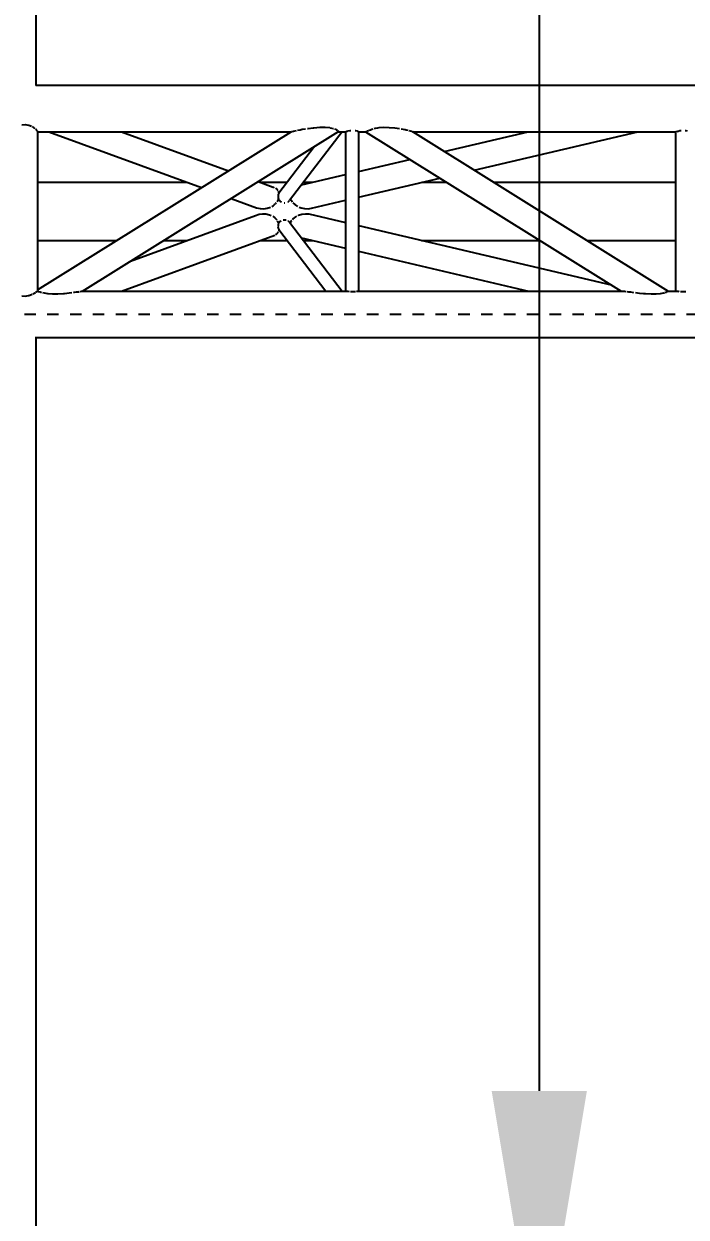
# Model space of a CAD drawing. Header units: millimetres. Extents: x 149919 to 150445, y 136651 to 136866.
# Drawn here: x 150393.57 to 150399.37, y 136782.57 to 136793.02 of the extents above; entities that cross this region are included whole.
import ezdxf

# ---------------------------------------------------------------- set-up
doc = ezdxf.new("R2010")
doc.units = ezdxf.units.MM
doc.header["$LTSCALE"] = 0.25
doc.linetypes.add('CENTER', pattern=[50.8, 31.75, -6.35, 6.35, -6.35])
doc.linetypes.add('XKITLINE00', pattern=[0])
doc.styles.add('ROMANS', font='romans.shx')
doc.dimstyles.new('MD300', dxfattribs={"dimtxt": 2.5, "dimasz": 2.5, "dimexe": 1, "dimexo": 1, "dimgap": 0.5, "dimtad": 1, "dimdec": 1, "dimlfac": 50, "dimrnd": 0.5, "dimdsep": 46, "dimtxsty": 'ROMANS', "dimcen": 1, "dimclrd": 146, "dimclre": 146, "dimclrt": 30, "dimadec": 1, "dimazin": 2, "dimtfac": 1, "dimtdec": 1, "dimtmove": 0, "dimatfit": 1, "dimfxl": 1, "dimtolj": 1, "dimtzin": 0, "dimlwd": -1, "dimlwe": -1, "dimarcsym": 0})

# ---------------------------------------------------------------- blocks, each defined once
blk = doc.blocks.new('çatıı')
at = {"color": 8, "linetype": 'XKITLINE00'}
for p, q in [((25185.8, 15630.6), (25185.8, 14210.5)), ((25185.8, 14210.6), (26261.4, 14210.6)), ((25173.6, 14176), (25176.6, 14176.2)), ((25176.6, 14176.2), (25179.5, 14175.7)), ((25179.5, 14175.7), (25179.7, 14175.7)), ((25179.7, 14175.7), (25182, 14174.9)), ((25182.6, 14174.5), (25184.3, 14173.5)), ((25184.3, 14173.5), (25184.4, 14173.4)), ((25184.4, 14173.4), (25185.1, 14172.8)), ((25185.5, 14172.5), (25185.9, 14172.3)), ((25185.9, 14172.3), (25186.3, 14171.7)), ((25186.3, 14171.7), (25186.8, 14171.3)), ((25186.9, 14171.1), (25187.1, 14170.5)), ((25187.1, 14170.5), (25187.3, 14170.4)), ((25187.3, 14170.4), (25187.3, 14031.3)), ((25409.9, 14170.2), (25410.3, 14170.3)), ((25410.7, 14170.3), (25411.6, 14170.5)), ((25411.6, 14170.5), (25411.7, 14170.5)), ((25411.7, 14170.5), (25414.2, 14171.1)), ((25415, 14171.3), (25417.5, 14171.7)), ((25417.5, 14171.7), (25419.3, 14172.1)), ((25419.3, 14172.1), (25422.1, 14172.5)), ((25423.8, 14172.8), (25424.3, 14172.9)), ((25424.3, 14172.9), (25428.8, 14173.4)), ((25428.8, 14173.4), (25429.5, 14173.5)), ((25429.5, 14173.5), (25434.8, 14174)), ((25434.8, 14174), (25439.4, 14174)), ((25439.4, 14174), (25443.3, 14173.6)), ((25443.3, 14173.6), (25443.7, 14173.4)), ((25443.7, 14173.4), (25446.4, 14172.9)), ((25446.4, 14172.9), (25446.7, 14172.8)), ((25447.5, 14172.5), (25448.6, 14172.1)), ((25448.6, 14172.1), (25449.1, 14171.7)), ((25449.1, 14171.7), (25450.1, 14171.3)), ((25450.1, 14171.3), (25450.2, 14171.3)), ((25450.3, 14171.1), (25450.8, 14170.6)), ((25450.8, 14170.6), (25450.8, 14170.5)), ((25450.8, 14170.5), (25450.9, 14170.3)), ((25451, 14170.3), (25451.1, 14170.2)), ((25457.3, 14170.1), (25457.8, 14170.3)), ((25458, 14170.3), (25458.1, 14170.4)), ((25458.1, 14170.4), (25459, 14170.5)), ((25459, 14170.5), (25459.3, 14170.7)), ((25459.3, 14170.7), (25460.9, 14171)), ((25460.9, 14171), (25461.8, 14171.1)), ((25465.6, 14171.1), (25466, 14171.1)), ((25466, 14171.1), (25467.3, 14170.7)), ((25467.3, 14170.7), (25467.6, 14170.5)), ((25467.6, 14170.5), (25468.1, 14170.4)), ((25468.1, 14170.4), (25468.2, 14170.3)), ((25468.3, 14170.3), (25468.4, 14170.1)), ((25475.1, 14170.2), (25474.9, 14170)), ((25475.1, 14170.2), (25475.2, 14170.3)), ((25475.5, 14170.3), (25476.2, 14170.5)), ((25476.3, 14170.7), (25476.2, 14170.5)), ((25476.3, 14170.7), (25477.3, 14171.1)), ((25477.7, 14171.3), (25477.9, 14171.4)), ((25477.9, 14171.4), (25478.9, 14171.6)), ((25478.9, 14171.6), (25480.1, 14172.2)), ((25480.1, 14172.2), (25481.3, 14172.5)), ((25482.3, 14172.8), (25483, 14173)), ((25483, 14173), (25485.5, 14173.3)), ((25485.5, 14173.3), (25486.6, 14173.6)), ((25486.6, 14173.6), (25490.7, 14173.9)), ((25490.7, 14173.9), (25495.3, 14173.8)), ((25495.3, 14173.8), (25500.4, 14173.3)), ((25500.4, 14173.3), (25504.4, 14172.8)), ((25506, 14172.5), (25509.5, 14171.9)), ((25509.5, 14171.9), (25510.3, 14171.6)), ((25510.3, 14171.6), (25512, 14171.3)), ((25512.8, 14171.1), (25514.8, 14170.5)), ((25514.8, 14170.5), (25515, 14170.4)), ((25515, 14170.4), (25515.3, 14170.3)), ((25515.4, 14170.3), (25515.8, 14170.1)), ((25746.4, 14170.1), (25746.9, 14170.3)), ((25747.2, 14170.3), (25748.1, 14170.5)), ((25747.2, 14170.3), (25747.2, 14170.3)), ((25748.1, 14170.5), (25748.4, 14170.6)), ((25748.4, 14170.6), (25750, 14171)), ((25750, 14171), (25751, 14171.1)), ((25754.5, 14171.1), (25755.1, 14171)), ((25755.1, 14171), (25756.4, 14170.7)), ((25187.3, 14170), (25409.4, 14170)), ((25187.3, 14031.6), (25409.5, 14170)), ((25197.3, 14170), (25331, 14121.1)), ((25226.9, 14030.6), (25451.1, 14170.2)), ((25261, 14170), (25354.6, 14135.8)), ((25454.3, 14170), (25408.1, 14109.8)), ((25409.5, 14170), (25409.9, 14170.2)), ((25409.5, 14170), (25409.5, 14170)), ((25450.7, 14170), (25457, 14170)), ((25457, 14170), (25457.2, 14170)), ((25457, 14170), (25457, 14030.6)), ((25457, 14170), (25457, 14170)), ((25457.2, 14170), (25457.3, 14170.1)), ((25468.4, 14170.1), (25468.4, 14030.6)), ((25468.4, 14170), (25474.7, 14170)), ((25474.6, 14170), (25474.9, 14170)), ((25474.6, 14170), (25698.5, 14030.6)), ((25474.6, 14170), (25474.6, 14170)), ((25515.8, 14170.1), (25739.8, 14030.6)), ((25515.9, 14170), (25746.1, 14170)), ((25543.6, 14152.8), (25617, 14170)), ((25569.8, 14136.4), (25713.1, 14170)), ((25746.1, 14170), (25746.3, 14170)), ((25746.1, 14170), (25746.1, 14030.6)), ((25746.1, 14170), (25746.1, 14170)), ((25746.3, 14170), (25746.4, 14170.1)), ((25430, 14157.1), (25398.7, 14116.2)), ((25468.4, 14135.2), (25513.6, 14145.7)), ((25418.7, 14123.5), (25457, 14132.5)), ((25468.4, 14112.7), (25539.8, 14129.4)), ((25187.3, 14125.7), (25318.5, 14125.7)), ((25380.6, 14126.3), (25393.8, 14121.5)), ((25382.3, 14125.7), (25405.9, 14125.7)), ((25393.8, 14121.5), (25394.8, 14121)), ((25395.7, 14120.6), (25395.9, 14120.5)), ((25395.9, 14120.5), (25396.9, 14119.6)), ((25396.9, 14119.6), (25397.4, 14119.2)), ((25397.4, 14119.2), (25397.9, 14118.5)), ((25420.3, 14125.7), (25427.8, 14125.7)), ((25523.9, 14125.7), (25545.8, 14125.7)), ((25587.1, 14125.7), (25746.1, 14125.7)), ((25357, 14111.6), (25379.3, 14103.5)), ((25396.4, 14107.8), (25395.8, 14107)), ((25397.4, 14109), (25397, 14108.5)), ((25397.8, 14110), (25397.4, 14109)), ((25398.4, 14111.2), (25397.8, 14110)), ((25398.2, 14115.1), (25398.1, 14113.6)), ((25398.1, 14113.6), (25398.1, 14113.4)), ((25398.1, 14113.4), (25398.3, 14111.7)), ((25398.2, 14118), (25398.5, 14117.5)), ((25398.4, 14115.5), (25398.2, 14115.1)), ((25398.3, 14111.7), (25398.5, 14111.1)), ((25398.7, 14116.2), (25398.4, 14115.5)), ((25398.5, 14117.5), (25398.6, 14116.8)), ((25398.5, 14111.1), (25399, 14110.1)), ((25398.6, 14116.8), (25398.8, 14116.3)), ((25399, 14110.1), (25399.2, 14110)), ((25399.2, 14110), (25400.3, 14108.9)), ((25400.3, 14108.9), (25401.1, 14108.5)), ((25403.5, 14107.8), (25403.6, 14107.7)), ((25403.6, 14107.7), (25403.9, 14107.8)), ((25406.5, 14108.5), (25406.9, 14108.7)), ((25406.9, 14108.7), (25408.1, 14109.8)), ((25408.9, 14110.9), (25409.5, 14110)), ((25409.5, 14110), (25410.6, 14108.5)), ((25411.1, 14107.8), (25412.9, 14106.2)), ((25427.4, 14103.1), (25457, 14110)), ((25378.4, 14096.8), (25381.4, 14097.7)), ((25379.3, 14103.5), (25382.3, 14102.8)), ((25381.4, 14097.7), (25384.5, 14098.1)), ((25382.3, 14102.8), (25385.5, 14102.6)), ((25384.5, 14098.1), (25387.5, 14098)), ((25385.5, 14102.6), (25388.5, 14103)), ((25387.5, 14098), (25390.5, 14097.4)), ((25388.5, 14103), (25391.4, 14103.9)), ((25390.5, 14097.4), (25392, 14096.7)), ((25391.4, 14103.9), (25391.4, 14103.9)), ((25392.7, 14104.6), (25393.8, 14105.2)), ((25393.8, 14105.2), (25394.9, 14106.2)), ((25394.9, 14106.2), (25395.8, 14107)), ((25412.9, 14106.2), (25413.1, 14106)), ((25413.1, 14106), (25415.2, 14104.6)), ((25416.1, 14096.9), (25418.9, 14097.8)), ((25416.7, 14103.9), (25418.2, 14103.3)), ((25418.2, 14103.3), (25421.2, 14102.7)), ((25418.9, 14097.8), (25422, 14098.1)), ((25421.2, 14102.7), (25424.3, 14102.6)), ((25422, 14098.1), (25425.1, 14098)), ((25424.3, 14102.6), (25427.4, 14103.1)), ((25425.1, 14098), (25457, 14090.5)), ((25268.8, 14056.7), (25378.4, 14096.8)), ((25393.4, 14096), (25395.3, 14094.6)), ((25395.3, 14094.6), (25395.3, 14094.5)), ((25395.3, 14094.5), (25397, 14092.8)), ((25397.4, 14092.1), (25398.2, 14090.7)), ((25398.1, 14087.2), (25398, 14087)), ((25398, 14087), (25398.2, 14085.7)), ((25398.1, 14087.9), (25398.1, 14087.2)), ((25398.2, 14090.7), (25398.3, 14090.5)), ((25398.6, 14089.9), (25398.2, 14088.8)), ((25398.2, 14088.8), (25398.2, 14088.1)), ((25398.3, 14090.5), (25398.6, 14089.9)), ((25398.9, 14090.6), (25398.6, 14090.1)), ((25398.6, 14090.1), (25398.6, 14089.9)), ((25398.9, 14090.6), (25399.1, 14090.7)), ((25399.1, 14090.7), (25400.2, 14091.8)), ((25400.2, 14091.8), (25400.8, 14092.1)), ((25402.5, 14092.8), (25403.5, 14093)), ((25403.5, 14093), (25405.2, 14092.8)), ((25406.7, 14092.1), (25406.8, 14092.1)), ((25406.8, 14092.1), (25408, 14090.9)), ((25408, 14090.9), (25454.3, 14030.6)), ((25409.1, 14090.7), (25408.6, 14090.1)), ((25409.6, 14091.7), (25409.1, 14090.7)), ((25410, 14092.1), (25409.6, 14091.7)), ((25411.4, 14093.8), (25410.6, 14092.8)), ((25411.4, 14093.8), (25412.4, 14094.5)), ((25412.4, 14094.5), (25413.6, 14095.5)), ((25413.6, 14095.5), (25414.4, 14096)), ((25415.7, 14096.7), (25416.1, 14096.9)), ((25468.4, 14087.8), (25689.9, 14035.9)), ((25261, 14030.6), (25395.1, 14079.6)), ((25395.8, 14080), (25396.9, 14080.7)), ((25397.2, 14081.1), (25396.9, 14080.7)), ((25398.2, 14082.1), (25397.2, 14081.1)), ((25398.2, 14085.6), (25398.2, 14085.5)), ((25398.2, 14085.5), (25398.4, 14085.1)), ((25398.4, 14085.1), (25398.7, 14084.3)), ((25399, 14083.9), (25398.5, 14082.6)), ((25398.7, 14084.3), (25439.9, 14030.6)), ((25418.6, 14077.1), (25457, 14068.1)), ((25187.3, 14074.9), (25256.7, 14074.9)), ((25298, 14074.9), (25318.6, 14074.9)), ((25382.2, 14074.9), (25405.9, 14074.9)), ((25420.3, 14074.9), (25428.2, 14074.9)), ((25523.6, 14074.9), (25627.4, 14074.9)), ((25668.7, 14074.9), (25746.1, 14074.9)), ((25468.4, 14065.4), (25617.3, 14030.6)), ((25173.6, 14026.4), (25176.6, 14026.2)), ((25176.6, 14026.2), (25179.5, 14026.7)), ((25179.5, 14026.7), (25179.7, 14026.8)), ((25179.7, 14026.8), (25182.1, 14027.4)), ((25182.1, 14027.4), (25182.6, 14027.7)), ((25183.2, 14028), (25184.3, 14028.5)), ((25184.3, 14028.5), (25184.4, 14028.6)), ((25184.4, 14028.6), (25185.5, 14029.2)), ((25186.3, 14029.8), (25185.9, 14029.4)), ((25186.3, 14029.8), (25186.9, 14030.1)), ((25186.9, 14030.2), (25186.9, 14030.1)), ((25187.1, 14030.4), (25187, 14030.3)), ((25187.3, 14031.3), (25187.1, 14030.8)), ((25187.1, 14030.6), (25187.1, 14030.4)), ((25187.1, 14030.4), (25187.5, 14030.3)), ((25187.8, 14030.2), (25188.2, 14030.1)), ((25188.2, 14030.1), (25189.7, 14029.8)), ((25189.7, 14029.8), (25190.3, 14029.5)), ((25190.3, 14029.5), (25190.9, 14029.4)), ((25191.8, 14029.2), (25193.1, 14028.9)), ((25193.1, 14028.9), (25196.2, 14028.5)), ((25196.2, 14028.5), (25196.6, 14028.5)), ((25196.6, 14028.5), (25200.6, 14028.1)), ((25200.6, 14028.1), (25205.2, 14028.1)), ((25205.2, 14028.1), (25210.2, 14028.4)), ((25210.2, 14028.4), (25211.1, 14028.5)), ((25211.1, 14028.5), (25215, 14028.9)), ((25215, 14028.9), (25217.4, 14029.2)), ((25218.9, 14029.4), (25219.6, 14029.5)), ((25219.6, 14029.5), (25221.3, 14029.8)), ((25221.3, 14029.8), (25223.2, 14030)), ((25223.2, 14030), (25224, 14030.2)), ((25224.7, 14030.3), (25225.8, 14030.5)), ((25225.8, 14030.5), (25225.9, 14030.5)), ((25225.9, 14030.5), (25226.7, 14030.5)), ((25226.8, 14030.6), (25457.6, 14030.6)), ((25457.7, 14030.5), (25458.1, 14030.5)), ((25458.1, 14030.5), (25459, 14030.5)), ((25459, 14030.5), (25459.3, 14030.4)), ((25459.3, 14030.4), (25460.4, 14030.3)), ((25461.5, 14030.2), (25462.7, 14030.1)), ((25462.7, 14030.1), (25464.5, 14030.1)), ((25464.5, 14030.1), (25466, 14030.2)), ((25466.7, 14030.3), (25467.3, 14030.4)), ((25467.3, 14030.4), (25467.7, 14030.5)), ((25467.7, 14030.5), (25468.1, 14030.5)), ((25468.1, 14030.5), (25468.3, 14030.5)), ((25468.3, 14030.6), (25699.3, 14030.6)), ((25699.5, 14030.5), (25701, 14030.5)), ((25701, 14030.5), (25701.6, 14030.4)), ((25701.6, 14030.4), (25702.6, 14030.3)), ((25703.5, 14030.2), (25705.1, 14030)), ((25705.1, 14030), (25706.8, 14029.8)), ((25706.8, 14029.8), (25709.5, 14029.4)), ((25711.2, 14029.2), (25714.6, 14028.8)), ((25714.6, 14028.8), (25718.1, 14028.5)), ((25718.1, 14028.5), (25719.8, 14028.4)), ((25719.8, 14028.4), (25724.9, 14028.1)), ((25724.9, 14028.1), (25729.3, 14028.1)), ((25729.3, 14028.1), (25732.9, 14028.5)), ((25732.9, 14028.5), (25735.9, 14029)), ((25735.9, 14029), (25736.5, 14029.2)), ((25737.2, 14029.4), (25737.9, 14029.6)), ((25737.9, 14029.6), (25738.1, 14029.8)), ((25738.1, 14029.8), (25739.2, 14030.1)), ((25739.3, 14030.2), (25739.2, 14030.1)), ((25739.6, 14030.5), (25739.4, 14030.3)), ((25739.6, 14030.5), (25739.8, 14030.5)), ((25739.8, 14030.6), (25746.6, 14030.6)), ((25739.8, 14030.5), (25739.8, 14030.5)), ((25746.8, 14030.5), (25747.2, 14030.5)), ((25747.2, 14030.5), (25748.1, 14030.5)), ((25748.1, 14030.5), (25748.4, 14030.4)), ((25748.4, 14030.4), (25749.4, 14030.3)), ((25750.4, 14030.2), (25751.8, 14030.1)), ((25751.8, 14030.1), (25753.6, 14030.1)), ((25753.6, 14030.1), (25755.1, 14030.2)), ((25755.1, 14030.2), (25755.1, 14030.2)), ((25185.8, 13990.4), (25185.8, 12570.4)), ((25185.8, 13990), (26261.4, 13990))]:
    blk.add_line(p, q, dxfattribs=at)
at = {"color": 8, "linetype": 'CENTER'}
blk.add_line((24815.9, 14010.3), (26261.4, 14010.3), dxfattribs=at)
blk = doc.blocks.new('*D11')
at = {"color": 146, "transparency": 16777216}
for p, q in [((150392.26, 136815.178), (150399.081, 136815.178)), ((150398.081, 136812.678), (150398.081, 136783.678)), ((150392.26, 136781.178), (150399.081, 136781.178))]:
    blk.add_line(p, q, dxfattribs=at)
for points in [[(150397.664, 136812.678), (150398.498, 136812.678), (150398.081, 136815.178)], [(150397.664, 136783.678), (150398.498, 136783.678), (150398.081, 136781.178)]]:
    blk.add_solid(points, dxfattribs=at)
at = {"layer": 'DEFPOINTS', "color": 0, "transparency": 16777216}
for p in [(150391.26, 136815.178), (150391.26, 136781.178), (150398.081, 136781.178)]:
    blk.add_point(p, dxfattribs=at)
at = {"color": 1, "transparency": 16777216, "insert": (150396.331, 136798.178), "char_height": 2.5, "attachment_point": 5, "rotation": 90, "style": 'ROMANS'}
blk.add_mtext('\\A1;34', dxfattribs=at)

msp = doc.modelspace()

# ---------------------------------------------------------------- block references
at = {"xscale": 0.009999943142843078, "yscale": 0.009999943142843078, "zscale": 0.009999943142843078}
msp.add_blockref('çatıı', (150141.814, 136650.373), dxfattribs=at)

# ---------------------------------------------------------------- dimensions: what is measured, and where the dimension line sits
dim = msp.add_aligned_dim(p1=(150391.26, 136815.178), p2=(150391.26, 136781.178), distance=6.821, dimstyle='MD300', override={"dimdec": 2, "dimlfac": 1, "dimrnd": 0.05, "dimclrt": 1})
dim.commit()
dim.dimension.update_dxf_attribs({"geometry": '*D11', "text_midpoint": (150396.331, 136798.178)})

doc.saveas('drawing.dxf')
